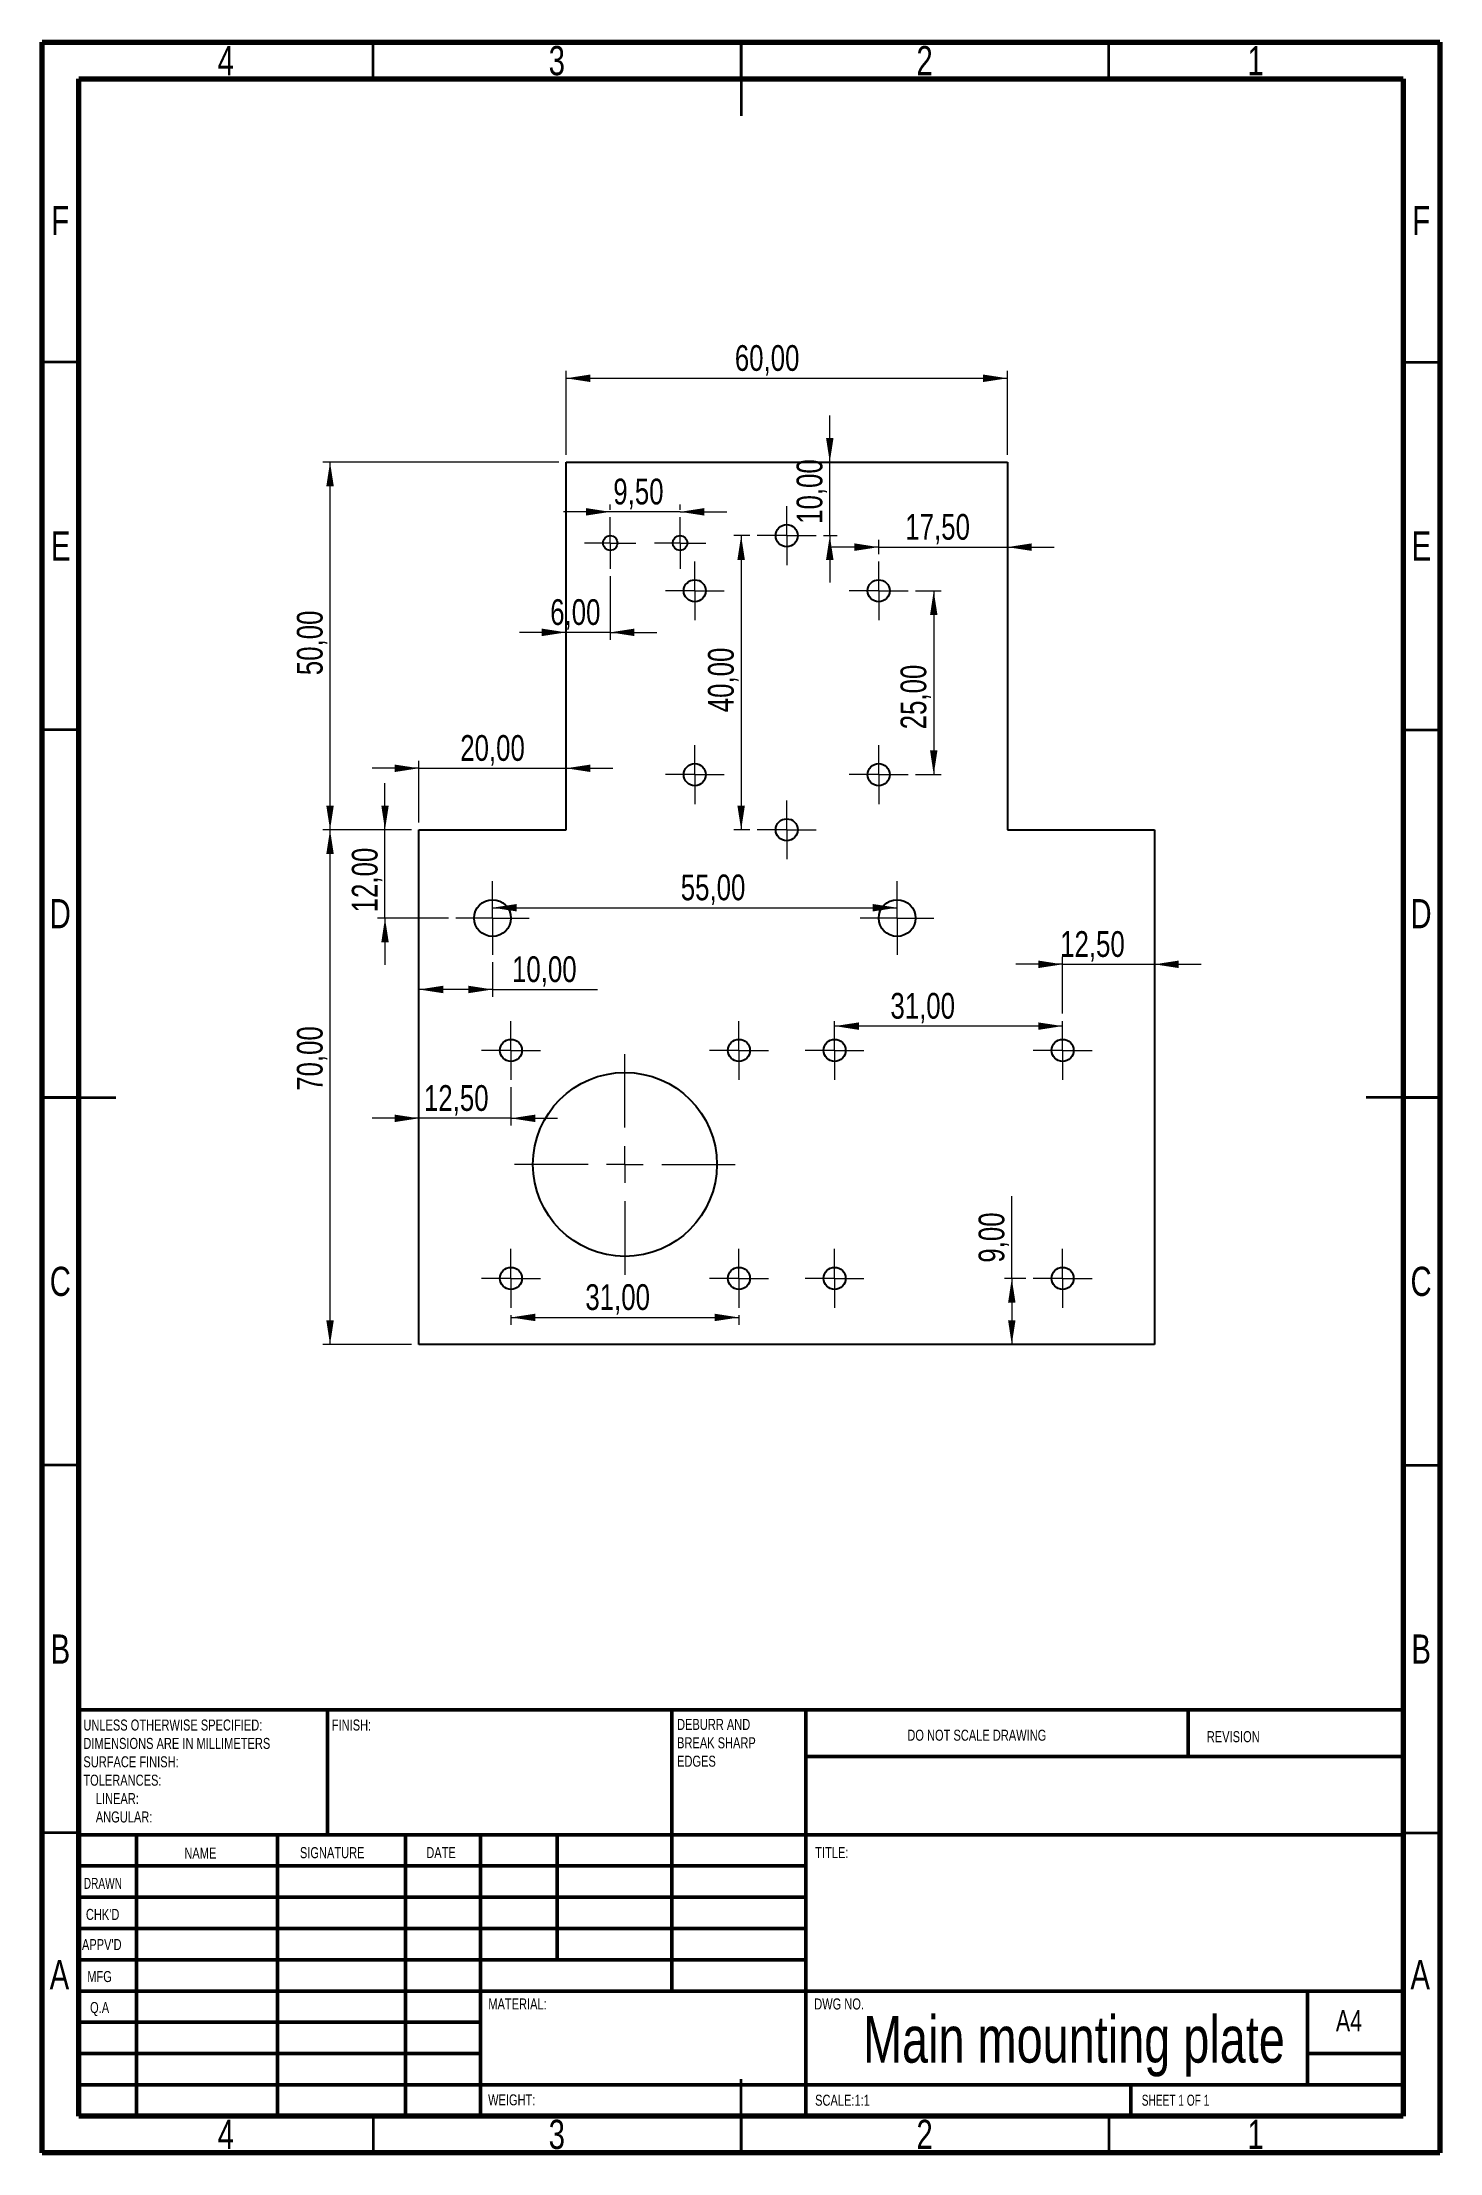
# Model space of a CAD drawing. Header units: millimetres. Extents: x 15 to 205, y 5 to 292.
import ezdxf

# ---------------------------------------------------------------- set-up
doc = ezdxf.new("R2010")
doc.units = ezdxf.units.MM
doc.styles.add('SLDTEXTSTYLE0', font='TXT', dxfattribs={"width": 0.75})
doc.styles.add('SLDTEXTSTYLE1', font='TXT', dxfattribs={"width": 0.686449})
doc.styles.add('SLDTEXTSTYLE2', font='TXT', dxfattribs={"width": 0.6875})
doc.dimstyles.new('SLDDIMSTYLE0', dxfattribs={"dimtxt": 3.5, "dimasz": 3.302, "dimexe": 0, "dimexo": 0.0625, "dimgap": 0.875, "dimtad": 1, "dimrnd": 1e-09, "dimzin": 12, "dimdsep": 46, "dimtxsty": 'SLDTEXTSTYLE0', "dimsah": 1, "dimcen": 0.09, "dimadec": 0, "dimazin": 3, "dimtfac": 1, "dimtofl": 0, "dimtmove": 0, "dimatfit": 3, "dimfxl": 1, "dimfrac": 2, "dimtolj": 1, "dimtzin": 12, "dimarcsym": 0})
doc.dimstyles.new('SLDDIMSTYLE1', dxfattribs={"dimtxt": 3.5, "dimasz": 3.302, "dimexe": 0, "dimexo": 0.0625, "dimgap": 0.875, "dimtad": 1, "dimrnd": 1e-09, "dimzin": 12, "dimdsep": 46, "dimtxsty": 'SLDTEXTSTYLE0', "dimsah": 1, "dimcen": 0.09, "dimadec": 0, "dimazin": 3, "dimtfac": 1, "dimtmove": 0, "dimatfit": 0, "dimfxl": 1, "dimfrac": 2, "dimtolj": 1, "dimtzin": 12, "dimarcsym": 0})

# ---------------------------------------------------------------- blocks, each defined once
blk = doc.blocks.new('SW_NOTE_0')
at = {"color": 0, "linetype": 'Continuous', "lineweight": 0, "char_height": 1.5, "attachment_point": 1, "style": 'SLDTEXTSTYLE0'}
for s, insert in [('UNLESS OTHERWISE SPECIFIED:', (0, 1.93)), ('DIMENSIONS ARE IN MILLIMETERS', (0, -0.57)), ('TOLERANCES:', (0, -5.57)), ('SURFACE FINISH:', (0, -3.07)), ('LINEAR:', (1.69, -8.07)), ('ANGULAR:', (1.69, -10.57))]:
    blk.add_mtext(s, dxfattribs=dict(at, insert=insert))
blk = doc.blocks.new('SW_NOTE_0_1')
at = {"color": 0, "linetype": 'Continuous', "lineweight": 0, "char_height": 1.5, "attachment_point": 1, "style": 'SLDTEXTSTYLE0'}
for s, insert in [('DEBURR AND', (0, 1.93)), ('BREAK SHARP', (0, -0.57)), ('EDGES', (0, -3.07))]:
    blk.add_mtext(s, dxfattribs=dict(at, insert=insert))
blk = doc.blocks.new('_D')
at = {"color": 7, "linetype": 'Continuous', "lineweight": 0}
for p, q in [((86.22, 235.9), (86.22, 247.3)), ((146.22, 235.9), (146.22, 247.3)), ((86.22, 246.3), (146.22, 246.3))]:
    blk.add_line(p, q, dxfattribs=at)
at = {"color": 7, "linetype": 'Continuous', "lineweight": 18}
for points in [[(86.22, 246.3), (89.52, 245.79), (89.52, 246.81)], [(146.22, 246.3), (142.92, 246.81), (142.92, 245.79)]]:
    blk.add_solid(points, dxfattribs=at)
at = {"color": 7, "linetype": 'Continuous', "lineweight": 18, "insert": (109.16, 250.81), "char_height": 3.5, "attachment_point": 1, "style": 'SLDTEXTSTYLE0'}
blk.add_mtext('60,00', dxfattribs=at)
blk = doc.blocks.new('_D_1')
at = {"color": 7, "linetype": 'Continuous', "lineweight": 0}
for p, q in [((85.22, 234.9), (53.13, 234.9)), ((54.13, 184.9), (54.13, 234.9)), ((65.22, 184.9), (53.13, 184.9))]:
    blk.add_line(p, q, dxfattribs=at)
at = {"color": 7, "linetype": 'Continuous', "lineweight": 18}
for points in [[(54.13, 234.9), (53.62, 231.6), (54.64, 231.6)], [(54.13, 184.9), (54.64, 188.2), (53.62, 188.2)]]:
    blk.add_solid(points, dxfattribs=at)
at = {"color": 7, "linetype": 'Continuous', "lineweight": 18, "insert": (49.62, 205.93), "char_height": 3.5, "attachment_point": 1, "rotation": 90, "style": 'SLDTEXTSTYLE0'}
blk.add_mtext('50,00', dxfattribs=at)
blk = doc.blocks.new('_D_2')
at = {"color": 7, "linetype": 'Continuous', "lineweight": 0}
for p, q in [((66.22, 193.27), (59.87, 193.27)), ((66.22, 185.9), (66.22, 194.27)), ((66.22, 193.27), (86.22, 193.27)), ((86.22, 193.27), (92.57, 193.27))]:
    blk.add_line(p, q, dxfattribs=at)
at = {"color": 7, "linetype": 'Continuous', "lineweight": 18}
for points in [[(66.22, 193.27), (62.92, 193.77), (62.92, 192.76)], [(86.22, 193.27), (89.52, 192.76), (89.52, 193.77)]]:
    blk.add_solid(points, dxfattribs=at)
at = {"color": 7, "linetype": 'Continuous', "lineweight": 18, "insert": (71.83, 197.78), "char_height": 3.5, "attachment_point": 1, "style": 'SLDTEXTSTYLE0'}
blk.add_mtext('20,00', dxfattribs=at)
blk = doc.blocks.new('_D_3')
at = {"color": 7, "linetype": 'Continuous', "lineweight": 0}
for p, q in [((65.22, 184.9), (53.13, 184.9)), ((54.13, 114.9), (54.13, 184.9)), ((65.22, 114.9), (53.13, 114.9))]:
    blk.add_line(p, q, dxfattribs=at)
at = {"color": 7, "linetype": 'Continuous', "lineweight": 18}
for points in [[(54.13, 184.9), (53.62, 181.6), (54.64, 181.6)], [(54.13, 114.9), (54.64, 118.2), (53.62, 118.2)]]:
    blk.add_solid(points, dxfattribs=at)
at = {"color": 7, "linetype": 'Continuous', "lineweight": 18, "insert": (49.62, 149.41), "char_height": 3.5, "attachment_point": 1, "rotation": 90, "style": 'SLDTEXTSTYLE0'}
blk.add_mtext('70,00', dxfattribs=at)
blk = doc.blocks.new('_D_4')
at = {"color": 7, "linetype": 'Continuous', "lineweight": 0}
for p, q in [((128.72, 222.4), (128.72, 224.34)), ((128.72, 223.34), (122.37, 223.34)), ((128.72, 223.34), (146.22, 223.34)), ((146.22, 223.34), (152.57, 223.34))]:
    blk.add_line(p, q, dxfattribs=at)
at = {"color": 7, "linetype": 'Continuous', "lineweight": 18}
for points in [[(128.72, 223.34), (125.42, 223.85), (125.42, 222.83)], [(146.22, 223.34), (149.52, 222.83), (149.52, 223.85)]]:
    blk.add_solid(points, dxfattribs=at)
at = {"color": 7, "linetype": 'Continuous', "lineweight": 18, "insert": (132.34, 227.85), "char_height": 3.5, "attachment_point": 1, "style": 'SLDTEXTSTYLE0'}
blk.add_mtext('17,50', dxfattribs=at)
blk = doc.blocks.new('_D_5')
at = {"color": 7, "linetype": 'Continuous', "lineweight": 0}
for p, q in [((122.07, 234.9), (122.07, 241.25)), ((122.07, 224.9), (122.07, 234.9)), ((121.22, 224.9), (123.07, 224.9)), ((122.07, 224.9), (122.07, 218.55))]:
    blk.add_line(p, q, dxfattribs=at)
at = {"color": 7, "linetype": 'Continuous', "lineweight": 18}
for points in [[(122.07, 234.9), (122.58, 238.2), (121.56, 238.2)], [(122.07, 224.9), (121.56, 221.6), (122.58, 221.6)]]:
    blk.add_solid(points, dxfattribs=at)
at = {"color": 7, "linetype": 'Continuous', "lineweight": 18, "insert": (117.56, 226.51), "char_height": 3.5, "attachment_point": 1, "rotation": 90, "style": 'SLDTEXTSTYLE0'}
blk.add_mtext('10,00', dxfattribs=at)
blk = doc.blocks.new('_D_6')
at = {"color": 7, "linetype": 'Continuous', "lineweight": 0}
for p, q in [((92.22, 219.4), (92.22, 210.75)), ((86.22, 211.75), (79.87, 211.75)), ((92.22, 211.75), (86.22, 211.75)), ((92.22, 211.75), (98.57, 211.75))]:
    blk.add_line(p, q, dxfattribs=at)
at = {"color": 7, "linetype": 'Continuous', "lineweight": 18}
for points in [[(86.22, 211.75), (82.92, 212.26), (82.92, 211.24)], [(92.22, 211.75), (95.52, 211.24), (95.52, 212.26)]]:
    blk.add_solid(points, dxfattribs=at)
at = {"color": 7, "linetype": 'Continuous', "lineweight": 18, "insert": (84.06, 216.26), "char_height": 3.5, "attachment_point": 1, "style": 'SLDTEXTSTYLE0'}
blk.add_mtext('6,00', dxfattribs=at)
blk = doc.blocks.new('_D_7')
at = {"color": 7, "linetype": 'Continuous', "lineweight": 0}
for p, q in [((92.22, 228.14), (85.87, 228.14)), ((92.22, 228.4), (92.22, 229.14)), ((101.72, 228.14), (92.22, 228.14)), ((101.72, 228.4), (101.72, 229.14)), ((101.72, 228.14), (108.07, 228.14))]:
    blk.add_line(p, q, dxfattribs=at)
at = {"color": 7, "linetype": 'Continuous', "lineweight": 18}
for points in [[(92.22, 228.14), (88.92, 228.65), (88.92, 227.63)], [(101.72, 228.14), (105.02, 227.63), (105.02, 228.65)]]:
    blk.add_solid(points, dxfattribs=at)
at = {"color": 7, "linetype": 'Continuous', "lineweight": 18, "insert": (92.64, 232.65), "char_height": 3.5, "attachment_point": 1, "style": 'SLDTEXTSTYLE0'}
blk.add_mtext('9,50', dxfattribs=at)
blk = doc.blocks.new('_D_8')
at = {"color": 7, "linetype": 'Continuous', "lineweight": 0}
for p, q in [((111.22, 224.9), (109.02, 224.9)), ((110.02, 224.9), (110.02, 184.9)), ((111.22, 184.9), (109.02, 184.9))]:
    blk.add_line(p, q, dxfattribs=at)
at = {"color": 7, "linetype": 'Continuous', "lineweight": 18}
for points in [[(110.02, 224.9), (109.51, 221.6), (110.53, 221.6)], [(110.02, 184.9), (110.53, 188.2), (109.51, 188.2)]]:
    blk.add_solid(points, dxfattribs=at)
at = {"color": 7, "linetype": 'Continuous', "lineweight": 18, "insert": (105.51, 200.89), "char_height": 3.5, "attachment_point": 1, "rotation": 90, "style": 'SLDTEXTSTYLE0'}
blk.add_mtext('40,00', dxfattribs=at)
blk = doc.blocks.new('_D_9')
at = {"color": 7, "linetype": 'Continuous', "lineweight": 0}
for p, q in [((133.72, 217.4), (137.2, 217.4)), ((136.2, 217.4), (136.2, 192.4)), ((133.72, 192.4), (137.2, 192.4))]:
    blk.add_line(p, q, dxfattribs=at)
at = {"color": 7, "linetype": 'Continuous', "lineweight": 18}
for points in [[(136.2, 217.4), (135.7, 214.1), (136.71, 214.1)], [(136.2, 192.4), (136.71, 195.7), (135.7, 195.7)]]:
    blk.add_solid(points, dxfattribs=at)
at = {"color": 7, "linetype": 'Continuous', "lineweight": 18, "insert": (131.69, 198.57), "char_height": 3.5, "attachment_point": 1, "rotation": 90, "style": 'SLDTEXTSTYLE0'}
blk.add_mtext('25,00', dxfattribs=at)
blk = doc.blocks.new('_D_10')
at = {"color": 7, "linetype": 'Continuous', "lineweight": 0}
for p, q in [((76.22, 166.9), (76.22, 162.19)), ((76.22, 163.19), (66.22, 163.19)), ((76.22, 163.19), (90.51, 163.19))]:
    blk.add_line(p, q, dxfattribs=at)
at = {"color": 7, "linetype": 'Continuous', "lineweight": 18}
for points in [[(66.22, 163.19), (69.52, 162.68), (69.52, 163.7)], [(76.22, 163.19), (72.92, 163.7), (72.92, 162.68)]]:
    blk.add_solid(points, dxfattribs=at)
at = {"color": 7, "linetype": 'Continuous', "lineweight": 18, "insert": (78.87, 167.7), "char_height": 3.5, "attachment_point": 1, "style": 'SLDTEXTSTYLE0'}
blk.add_mtext('10,00', dxfattribs=at)
blk = doc.blocks.new('_D_11')
at = {"color": 7, "linetype": 'Continuous', "lineweight": 0}
blk.add_line((76.22, 174.31), (131.22, 174.31), dxfattribs=at)
at = {"color": 7, "linetype": 'Continuous', "lineweight": 18}
for points in [[(76.22, 174.31), (79.52, 173.8), (79.52, 174.81)], [(131.22, 174.31), (127.92, 174.81), (127.92, 173.8)]]:
    blk.add_solid(points, dxfattribs=at)
at = {"color": 7, "linetype": 'Continuous', "lineweight": 18, "insert": (101.81, 178.82), "char_height": 3.5, "attachment_point": 1, "style": 'SLDTEXTSTYLE0'}
blk.add_mtext('55,00', dxfattribs=at)
blk = doc.blocks.new('_D_12')
at = {"color": 7, "linetype": 'Continuous', "lineweight": 0}
for p, q in [((61.6, 184.9), (61.6, 191.25)), ((65.22, 184.9), (60.6, 184.9)), ((61.6, 172.9), (61.6, 184.9)), ((70.22, 172.9), (60.6, 172.9)), ((61.6, 172.9), (61.6, 166.55))]:
    blk.add_line(p, q, dxfattribs=at)
at = {"color": 7, "linetype": 'Continuous', "lineweight": 18}
for points in [[(61.6, 184.9), (62.11, 188.2), (61.1, 188.2)], [(61.6, 172.9), (61.1, 169.6), (62.11, 169.6)]]:
    blk.add_solid(points, dxfattribs=at)
at = {"color": 7, "linetype": 'Continuous', "lineweight": 18, "insert": (57.09, 173.68), "char_height": 3.5, "attachment_point": 1, "rotation": 90, "style": 'SLDTEXTSTYLE0'}
blk.add_mtext('12,00', dxfattribs=at)
blk = doc.blocks.new('_D_13')
at = {"color": 7, "linetype": 'Continuous', "lineweight": 0}
for p, q in [((153.72, 166.61), (147.37, 166.61)), ((153.72, 159.9), (153.72, 167.61)), ((153.72, 166.61), (166.22, 166.61)), ((166.22, 166.61), (172.57, 166.61))]:
    blk.add_line(p, q, dxfattribs=at)
at = {"color": 7, "linetype": 'Continuous', "lineweight": 18}
for points in [[(153.72, 166.61), (150.42, 167.12), (150.42, 166.1)], [(166.22, 166.61), (169.52, 166.1), (169.52, 167.12)]]:
    blk.add_solid(points, dxfattribs=at)
at = {"color": 7, "linetype": 'Continuous', "lineweight": 18, "insert": (153.39, 171.12), "char_height": 3.5, "attachment_point": 1, "style": 'SLDTEXTSTYLE0'}
blk.add_mtext('12,50', dxfattribs=at)
blk = doc.blocks.new('_D_14')
at = {"color": 7, "linetype": 'Continuous', "lineweight": 0}
blk.add_line((153.72, 158.21), (122.72, 158.21), dxfattribs=at)
at = {"color": 7, "linetype": 'Continuous', "lineweight": 18}
for points in [[(122.72, 158.21), (126.02, 157.7), (126.02, 158.71)], [(153.72, 158.21), (150.42, 158.71), (150.42, 157.7)]]:
    blk.add_solid(points, dxfattribs=at)
at = {"color": 7, "linetype": 'Continuous', "lineweight": 18, "insert": (130.31, 162.72), "char_height": 3.5, "attachment_point": 1, "style": 'SLDTEXTSTYLE0'}
blk.add_mtext('31,00', dxfattribs=at)
blk = doc.blocks.new('_D_15')
at = {"color": 7, "linetype": 'Continuous', "lineweight": 0}
for p, q in [((78.72, 149.9), (78.72, 144.67)), ((66.22, 145.67), (59.87, 145.67)), ((78.72, 145.67), (66.22, 145.67)), ((78.72, 145.67), (85.07, 145.67))]:
    blk.add_line(p, q, dxfattribs=at)
at = {"color": 7, "linetype": 'Continuous', "lineweight": 18}
for points in [[(66.22, 145.67), (62.92, 146.17), (62.92, 145.16)], [(78.72, 145.67), (82.02, 145.16), (82.02, 146.17)]]:
    blk.add_solid(points, dxfattribs=at)
at = {"color": 7, "linetype": 'Continuous', "lineweight": 18, "insert": (66.9, 150.18), "char_height": 3.5, "attachment_point": 1, "style": 'SLDTEXTSTYLE0'}
blk.add_mtext('12,50', dxfattribs=at)
blk = doc.blocks.new('_D_16')
at = {"color": 7, "linetype": 'Continuous', "lineweight": 0}
for p, q in [((78.72, 118.9), (78.72, 117.59)), ((78.72, 118.59), (109.72, 118.59)), ((109.72, 118.9), (109.72, 117.59))]:
    blk.add_line(p, q, dxfattribs=at)
at = {"color": 7, "linetype": 'Continuous', "lineweight": 18}
for points in [[(78.72, 118.59), (82.02, 118.09), (82.02, 119.1)], [(109.72, 118.59), (106.42, 119.1), (106.42, 118.09)]]:
    blk.add_solid(points, dxfattribs=at)
at = {"color": 7, "linetype": 'Continuous', "lineweight": 18, "insert": (88.84, 123.11), "char_height": 3.5, "attachment_point": 1, "style": 'SLDTEXTSTYLE0'}
blk.add_mtext('31,00', dxfattribs=at)
blk = doc.blocks.new('_D_17')
at = {"color": 7, "linetype": 'Continuous', "lineweight": 0}
for p, q in [((146.81, 123.9), (146.81, 135.09)), ((148.72, 123.9), (145.81, 123.9)), ((146.81, 123.9), (146.81, 114.9))]:
    blk.add_line(p, q, dxfattribs=at)
at = {"color": 7, "linetype": 'Continuous', "lineweight": 18}
for points in [[(146.81, 123.9), (146.31, 120.6), (147.32, 120.6)], [(146.81, 114.9), (147.32, 118.2), (146.31, 118.2)]]:
    blk.add_solid(points, dxfattribs=at)
at = {"color": 7, "linetype": 'Continuous', "lineweight": 18, "insert": (142.3, 126.04), "char_height": 3.5, "attachment_point": 1, "rotation": 90, "style": 'SLDTEXTSTYLE0'}
blk.add_mtext('9,00', dxfattribs=at)
blk = doc.blocks.new('SW_CENTERMARKSYMBOL_0')
at = {"color": 0, "linetype": 'Continuous', "lineweight": 18}
for p, q in [((0, 2.5), (0, 4)), ((-2.5, 0), (-4, 0)), ((0, 0), (-2.5, 0)), ((0, 0), (0, 2.5)), ((0, 0), (0, -2.5)), ((0, 0), (2.5, 0)), ((2.5, 0), (4, 0)), ((0, -2.5), (0, -4))]:
    blk.add_line(p, q, dxfattribs=at)
blk = doc.blocks.new('SW_CENTERMARKSYMBOL_1')
at = {"color": 0, "linetype": 'Continuous', "lineweight": 18}
for p, q in [((0, 2.5), (0, 4)), ((-2.5, 0), (-4, 0)), ((0, 0), (-2.5, 0)), ((0, 0), (0, 2.5)), ((0, 0), (0, -2.5)), ((0, 0), (2.5, 0)), ((2.5, 0), (4, 0)), ((0, -2.5), (0, -4))]:
    blk.add_line(p, q, dxfattribs=at)
blk = doc.blocks.new('SW_CENTERMARKSYMBOL_2')
at = {"color": 0, "linetype": 'Continuous', "lineweight": 18}
for p, q in [((0, 2.5), (0, 4)), ((-2.5, 0), (-4, 0)), ((0, 0), (-2.5, 0)), ((0, 0), (0, 2.5)), ((0, 0), (0, -2.5)), ((0, 0), (2.5, 0)), ((2.5, 0), (4, 0)), ((0, -2.5), (0, -4))]:
    blk.add_line(p, q, dxfattribs=at)
blk = doc.blocks.new('SW_CENTERMARKSYMBOL_3')
at = {"color": 0, "linetype": 'Continuous', "lineweight": 18}
for p, q in [((0, 2.5), (0, 4)), ((-2.5, 0), (-4, 0)), ((0, 0), (-2.5, 0)), ((0, 0), (0, 2.5)), ((0, 0), (0, -2.5)), ((0, 0), (2.5, 0)), ((2.5, 0), (4, 0)), ((0, -2.5), (0, -4))]:
    blk.add_line(p, q, dxfattribs=at)
blk = doc.blocks.new('SW_CENTERMARKSYMBOL_4')
at = {"color": 0, "linetype": 'Continuous', "lineweight": 18}
for p, q in [((0, 2.5), (0, 4)), ((-2.5, 0), (-4, 0)), ((0, 0), (-2.5, 0)), ((0, 0), (0, 2.5)), ((0, 0), (0, -2.5)), ((0, 0), (2.5, 0)), ((2.5, 0), (4, 0)), ((0, -2.5), (0, -4))]:
    blk.add_line(p, q, dxfattribs=at)
blk = doc.blocks.new('SW_CENTERMARKSYMBOL_5')
at = {"color": 0, "linetype": 'Continuous', "lineweight": 18}
for p, q in [((0, 2.5), (0, 4)), ((-2.5, 0), (-4, 0)), ((0, 0), (-2.5, 0)), ((0, 0), (0, 2.5)), ((0, 0), (0, -2.5)), ((0, 0), (2.5, 0)), ((2.5, 0), (4, 0)), ((0, -2.5), (0, -4))]:
    blk.add_line(p, q, dxfattribs=at)
blk = doc.blocks.new('SW_CENTERMARKSYMBOL_6')
at = {"color": 0, "linetype": 'Continuous', "lineweight": 18}
for p, q in [((0, 2.5), (0, 4)), ((-2.5, 0), (-4, 0)), ((0, 0), (-2.5, 0)), ((0, 0), (0, 2.5)), ((0, 0), (0, -2.5)), ((0, 0), (2.5, 0)), ((2.5, 0), (4, 0)), ((0, -2.5), (0, -4))]:
    blk.add_line(p, q, dxfattribs=at)
blk = doc.blocks.new('SW_CENTERMARKSYMBOL_7')
at = {"color": 0, "linetype": 'Continuous', "lineweight": 18}
for p, q in [((0, 2.5), (0, 4)), ((-2.5, 0), (-4, 0)), ((0, 0), (-2.5, 0)), ((0, 0), (0, 2.5)), ((0, 0), (0, -2.5)), ((0, 0), (2.5, 0)), ((2.5, 0), (4, 0)), ((0, -2.5), (0, -4))]:
    blk.add_line(p, q, dxfattribs=at)
blk = doc.blocks.new('SW_CENTERMARKSYMBOL_8')
at = {"color": 0, "linetype": 'Continuous', "lineweight": 18}
for p, q in [((0, 2.5), (0, 4)), ((-2.5, 0), (-4, 0)), ((0, 0), (-2.5, 0)), ((0, 0), (0, 2.5)), ((0, 0), (0, -2.5)), ((0, 0), (2.5, 0)), ((2.5, 0), (4, 0)), ((0, -2.5), (0, -4))]:
    blk.add_line(p, q, dxfattribs=at)
blk = doc.blocks.new('SW_CENTERMARKSYMBOL_9')
at = {"color": 0, "linetype": 'Continuous', "lineweight": 18}
for p, q in [((0, 2.5), (0, 4)), ((-2.5, 0), (-4, 0)), ((0, 0), (-2.5, 0)), ((0, 0), (0, 2.5)), ((0, 0), (0, -2.5)), ((0, 0), (2.5, 0)), ((2.5, 0), (4, 0)), ((0, -2.5), (0, -4))]:
    blk.add_line(p, q, dxfattribs=at)
blk = doc.blocks.new('SW_CENTERMARKSYMBOL_10')
at = {"color": 0, "linetype": 'Continuous', "lineweight": 18}
for p, q in [((0, 2.5), (0, 4)), ((-2.5, 0), (-4, 0)), ((0, 0), (-2.5, 0)), ((0, 0), (0, 2.5)), ((0, 0), (0, -2.5)), ((0, 0), (2.5, 0)), ((2.5, 0), (4, 0)), ((0, -2.5), (0, -4))]:
    blk.add_line(p, q, dxfattribs=at)
blk = doc.blocks.new('SW_CENTERMARKSYMBOL_11')
at = {"color": 0, "linetype": 'Continuous', "lineweight": 18}
for p, q in [((0, 2.5), (0, 4)), ((-2.5, 0), (-4, 0)), ((0, 0), (-2.5, 0)), ((0, 0), (0, 2.5)), ((0, 0), (0, -2.5)), ((0, 0), (2.5, 0)), ((2.5, 0), (4, 0)), ((0, -2.5), (0, -4))]:
    blk.add_line(p, q, dxfattribs=at)
blk = doc.blocks.new('SW_CENTERMARKSYMBOL_12')
at = {"color": 0, "linetype": 'Continuous', "lineweight": 18}
for p, q in [((0, 2.5), (0, 4)), ((-2.5, 0), (-4, 0)), ((0, 0), (-2.5, 0)), ((0, 0), (0, 2.5)), ((0, 0), (0, -2.5)), ((0, 0), (2.5, 0)), ((2.5, 0), (4, 0)), ((0, -2.5), (0, -4))]:
    blk.add_line(p, q, dxfattribs=at)
blk = doc.blocks.new('SW_CENTERMARKSYMBOL_13')
at = {"color": 0, "linetype": 'Continuous', "lineweight": 18}
for p, q in [((0, 2.5), (0, 4)), ((-2.5, 0), (-4, 0)), ((0, 0), (-2.5, 0)), ((0, 0), (0, 2.5)), ((0, 0), (0, -2.5)), ((0, 0), (2.5, 0)), ((2.5, 0), (4, 0)), ((0, -2.5), (0, -4))]:
    blk.add_line(p, q, dxfattribs=at)
blk = doc.blocks.new('SW_CENTERMARKSYMBOL_14')
at = {"color": 0, "linetype": 'Continuous', "lineweight": 18}
for p, q in [((0, 5), (0, 15)), ((-5, 0), (-15, 0)), ((0, 0), (-2.5, 0)), ((0, 0), (0, 2.5)), ((0, 0), (0, -2.5)), ((0, 0), (2.5, 0)), ((5, 0), (15, 0)), ((0, -5), (0, -15))]:
    blk.add_line(p, q, dxfattribs=at)
blk = doc.blocks.new('SW_CENTERMARKSYMBOL_15')
at = {"color": 0, "linetype": 'Continuous', "lineweight": 18}
for p, q in [((0, 2.5), (0, 5)), ((-2.5, 0), (-5, 0)), ((0, 0), (-2.5, 0)), ((0, 0), (0, 2.5)), ((0, 0), (0, -2.5)), ((0, 0), (2.5, 0)), ((2.5, 0), (5, 0)), ((0, -2.5), (0, -5))]:
    blk.add_line(p, q, dxfattribs=at)
blk = doc.blocks.new('SW_CENTERMARKSYMBOL_16')
at = {"color": 0, "linetype": 'Continuous', "lineweight": 18}
for p, q in [((0, 2.5), (0, 5)), ((-2.5, 0), (-5, 0)), ((0, 0), (-2.5, 0)), ((0, 0), (0, 2.5)), ((0, 0), (0, -2.5)), ((0, 0), (2.5, 0)), ((2.5, 0), (5, 0)), ((0, -2.5), (0, -5))]:
    blk.add_line(p, q, dxfattribs=at)
blk = doc.blocks.new('SW_CENTERMARKSYMBOL_17')
at = {"color": 0, "linetype": 'Continuous', "lineweight": 18}
for p, q in [((0, 2.5), (0, 3.5)), ((-2.5, 0), (-3.5, 0)), ((0, 0), (-2.5, 0)), ((0, 0), (0, 2.5)), ((0, 0), (0, -2.5)), ((0, 0), (2.5, 0)), ((2.5, 0), (3.5, 0)), ((0, -2.5), (0, -3.5))]:
    blk.add_line(p, q, dxfattribs=at)
blk = doc.blocks.new('SW_CENTERMARKSYMBOL_18')
at = {"color": 0, "linetype": 'Continuous', "lineweight": 18}
for p, q in [((0, 2.5), (0, 3.5)), ((-2.5, 0), (-3.5, 0)), ((0, 0), (-2.5, 0)), ((0, 0), (0, 2.5)), ((0, 0), (0, -2.5)), ((0, 0), (2.5, 0)), ((2.5, 0), (3.5, 0)), ((0, -2.5), (0, -3.5))]:
    blk.add_line(p, q, dxfattribs=at)

msp = doc.modelspace()

# ---------------------------------------------------------------- linework, layer by layer
at = {"color": 7, "linetype": 'Continuous', "lineweight": 70}
for p, q in [((15, 5), (15, 292)), ((15, 292), (205, 292)), ((205, 292), (205, 5)), ((20, 10), (20, 287)), ((20, 287), (200, 287)), ((200, 287), (200, 10)), ((200, 10), (20, 10)), ((205, 5), (15, 5))]:
    msp.add_line(p, q, dxfattribs=at)
at = {"color": 7, "linetype": 'Continuous', "lineweight": 35}
for p, q in [((60, 287), (60, 292)), ((110, 292), (110, 282)), ((110, 287), (110, 292)), ((160, 287), (160, 292)), ((20, 248.5), (15, 248.5)), ((200, 248.5), (205, 248.5)), ((20, 198.5), (15, 198.5)), ((200, 198.5), (205, 198.5)), ((15, 148.5), (25, 148.5)), ((20, 148.5), (15, 148.5)), ((205, 148.5), (195, 148.5)), ((200, 148.5), (205, 148.5)), ((20, 98.5), (15, 98.5)), ((200, 98.5), (205, 98.5)), ((20, 48.5), (15, 48.5)), ((200, 48.5), (205, 48.5)), ((110, 5), (110, 15)), ((60, 10), (60, 5)), ((110, 10), (110, 5)), ((160, 10), (160, 5))]:
    msp.add_line(p, q, dxfattribs=at)
at = {"color": 7, "linetype": 'Continuous', "lineweight": 25}
for p, q in [((86.22, 234.901), (146.22, 234.901)), ((86.22, 184.901), (86.22, 234.901)), ((146.22, 234.901), (146.22, 184.901)), ((66.22, 184.901), (86.22, 184.901)), ((66.22, 114.901), (66.22, 184.901)), ((146.22, 184.901), (166.22, 184.901)), ((166.22, 184.901), (166.22, 114.901)), ((166.22, 114.901), (66.22, 114.901))]:
    msp.add_line(p, q, dxfattribs=at)
at = {"color": 7, "linetype": 'Continuous', "lineweight": 50}
for p, q in [((20, 65.25), (200, 65.25)), ((20, 65.25), (20, 10)), ((53.8, 48.25), (53.8, 65.25)), ((100.6, 65.25), (100.6, 27)), ((118.8, 65.25), (118.8, 10)), ((170.8, 58.875), (170.8, 65.25)), ((200, 58.875), (118.8, 58.875)), ((200, 48.25), (20, 48.25)), ((27.8, 48.25), (27.8, 10)), ((46.991, 48.25), (46.991, 10)), ((64.399, 48.25), (64.399, 10)), ((74.6, 10), (74.6, 48.25)), ((85, 31.25), (85, 48.25)), ((118.8, 44), (20, 44)), ((118.8, 39.75), (20, 39.75)), ((118.8, 35.5), (20, 35.5)), ((118.8, 31.25), (20, 31.25)), ((74.6, 27), (20, 27)), ((74.6, 27), (200, 27)), ((187, 14.25), (187, 27)), ((74.6, 22.75), (20, 22.75)), ((74.6, 18.5), (20, 18.5)), ((200, 18.5), (187, 18.5)), ((20, 14.25), (200, 14.25)), ((163, 10), (163, 14.25))]:
    msp.add_line(p, q, dxfattribs=at)
at = {"color": 7, "linetype": 'Continuous', "lineweight": 25}
for centre, radius in [((92.22, 223.901), 1), ((101.72, 223.901), 1), ((116.22, 224.901), 1.5), ((103.72, 217.401), 1.5), ((128.72, 217.401), 1.5), ((103.72, 192.401), 1.5), ((128.72, 192.401), 1.5), ((116.22, 184.901), 1.5), ((76.22, 172.901), 2.5), ((131.22, 172.901), 2.5), ((78.72, 154.901), 1.5), ((109.72, 154.901), 1.5), ((122.72, 154.901), 1.5), ((153.72, 154.901), 1.5), ((94.22, 139.401), 12.5), ((78.72, 123.901), 1.5), ((109.72, 123.901), 1.5), ((122.72, 123.901), 1.5), ((153.72, 123.901), 1.5)]:
    msp.add_circle(centre, radius, dxfattribs=at)

# ---------------------------------------------------------------- block references
at = {"color": 7, "linetype": 'Continuous', "lineweight": 0}
for name, p in [('SW_CENTERMARKSYMBOL_18', (92.22, 223.901)), ('SW_CENTERMARKSYMBOL_17', (101.72, 223.901)), ('SW_CENTERMARKSYMBOL_1', (116.22, 224.901)), ('SW_CENTERMARKSYMBOL_3', (103.72, 217.401)), ('SW_CENTERMARKSYMBOL_5', (128.72, 217.401)), ('SW_CENTERMARKSYMBOL_4', (103.72, 192.401)), ('SW_CENTERMARKSYMBOL_2', (128.72, 192.401)), ('SW_CENTERMARKSYMBOL_0', (116.22, 184.901)), ('SW_CENTERMARKSYMBOL_16', (76.22, 172.901)), ('SW_CENTERMARKSYMBOL_15', (131.22, 172.901)), ('SW_CENTERMARKSYMBOL_13', (78.72, 154.901)), ('SW_CENTERMARKSYMBOL_12', (109.72, 154.901)), ('SW_CENTERMARKSYMBOL_6', (122.72, 154.901)), ('SW_CENTERMARKSYMBOL_7', (153.72, 154.901)), ('SW_CENTERMARKSYMBOL_14', (94.22, 139.401)), ('SW_CENTERMARKSYMBOL_10', (78.72, 123.901)), ('SW_CENTERMARKSYMBOL_11', (109.72, 123.901)), ('SW_CENTERMARKSYMBOL_9', (122.72, 123.901)), ('SW_CENTERMARKSYMBOL_8', (153.72, 123.901)), ('SW_NOTE_0', (20.594, 61.987)), ('SW_NOTE_0_1', (101.309, 62.069))]:
    msp.add_blockref(name, p, dxfattribs=at)

# ---------------------------------------------------------------- texts
for s, insert, char_height, attachment_point, style in [('4', (39.96, 291.484), 3.969, 2, 'SLDTEXTSTYLE0'), ('3', (84.96, 291.484), 3.969, 2, 'SLDTEXTSTYLE0'), ('2', (134.96, 291.484), 3.969, 2, 'SLDTEXTSTYLE0'), ('1', (179.96, 291.484), 3.969, 2, 'SLDTEXTSTYLE0'), ('F', (17.458, 269.734), 3.969, 2, 'SLDTEXTSTYLE0'), ('F', (202.458, 269.734), 3.969, 2, 'SLDTEXTSTYLE0'), ('E', (17.508, 225.484), 3.969, 2, 'SLDTEXTSTYLE0'), ('E', (202.508, 225.484), 3.969, 2, 'SLDTEXTSTYLE0'), ('D', (17.453, 175.484), 3.969, 2, 'SLDTEXTSTYLE0'), ('D', (202.453, 175.484), 3.969, 2, 'SLDTEXTSTYLE0'), ('C', (17.459, 125.484), 3.969, 2, 'SLDTEXTSTYLE0'), ('C', (202.459, 125.484), 3.969, 2, 'SLDTEXTSTYLE0'), ('B', (17.471, 75.484), 3.969, 2, 'SLDTEXTSTYLE0'), ('B', (202.471, 75.484), 3.969, 2, 'SLDTEXTSTYLE0'), ('FINISH:', (54.371, 63.919), 1.5, 1, 'SLDTEXTSTYLE0'), ('DO NOT SCALE DRAWING', (132.615, 62.533), 1.5, 1, 'SLDTEXTSTYLE0'), ('REVISION', (173.328, 62.335), 1.5, 1, 'SLDTEXTSTYLE0'), ('NAME', (34.322, 46.501), 1.5, 1, 'SLDTEXTSTYLE0'), ('SIGNATURE', (50.034, 46.562), 1.5, 1, 'SLDTEXTSTYLE0'), ('DATE', (67.215, 46.576), 1.5, 1, 'SLDTEXTSTYLE0'), ('TITLE:', (120.09, 46.576), 1.5, 1, 'SLDTEXTSTYLE0'), ('DRAWN', (20.643, 42.385), 1.5, 1, 'SLDTEXTSTYLE1'), ("CHK'D", (20.939, 38.162), 1.5, 1, 'SLDTEXTSTYLE0'), ("APPV'D", (20.402, 34.066), 1.5, 1, 'SLDTEXTSTYLE0'), ('A', (17.34, 31.194), 3.969, 2, 'SLDTEXTSTYLE0'), ('MFG', (21.124, 29.716), 1.5, 1, 'SLDTEXTSTYLE0'), ('A', (202.34, 31.194), 3.969, 2, 'SLDTEXTSTYLE0'), ('MATERIAL:', (75.646, 25.986), 1.5, 1, 'SLDTEXTSTYLE0'), ('DWG NO.', (119.953, 25.986), 1.5, 1, 'SLDTEXTSTYLE0'), ('Q.A', (21.509, 25.505), 1.5, 1, 'SLDTEXTSTYLE0'), ('Main mounting plate', (155.265, 23.607), 6.35, 2, 'SLDTEXTSTYLE0'), ('A4', (190.871, 24.406), 2.9104, 1, 'SLDTEXTSTYLE0'), ('WEIGHT:', (75.618, 12.949), 1.4986, 1, 'SLDTEXTSTYLE0'), ('SCALE:1:1', (120.074, 12.9), 1.5, 1, 'SLDTEXTSTYLE0'), ('SHEET 1 OF 1', (164.478, 12.9), 1.5, 1, 'SLDTEXTSTYLE2'), ('4', (39.96, 9.484), 3.969, 2, 'SLDTEXTSTYLE0'), ('3', (84.96, 9.484), 3.969, 2, 'SLDTEXTSTYLE0'), ('2', (134.96, 9.484), 3.969, 2, 'SLDTEXTSTYLE0'), ('1', (179.96, 9.484), 3.969, 2, 'SLDTEXTSTYLE0')]:
    msp.add_mtext(s, dxfattribs=dict(at, insert=insert, char_height=char_height, attachment_point=attachment_point, style=style))

# ---------------------------------------------------------------- dimensions: what is measured, and where the dimension line sits
at = {"color": 7, "linetype": 'Continuous', "lineweight": 18}
for base, p1, p2, dimstyle, picture, middle in [((146.22, 246.3), (86.22, 234.901), (146.22, 234.901), 'SLDDIMSTYLE0', '_D', (114.979, 246.3)), ((86.22, 211.752), (92.22, 220.401), (86.22, 234.901), 'SLDDIMSTYLE1', '_D_6', (88.59, 211.752)), ((92.22, 228.137), (101.72, 227.401), (92.22, 227.401), 'SLDDIMSTYLE1', '_D_7', (97.163, 228.137)), ((146.22, 223.341), (128.72, 221.401), (146.22, 234.901), 'SLDDIMSTYLE1', '_D_4', (138.159, 223.341)), ((86.22, 193.267), (66.22, 184.901), (86.22, 184.901), 'SLDDIMSTYLE1', '_D_2', (77.653, 193.267)), ((66.22, 163.193), (76.22, 167.901), (66.22, 184.901), 'SLDDIMSTYLE0', '_D_10', (84.688, 163.193)), ((166.22, 166.612), (153.72, 158.901), (166.22, 184.901), 'SLDDIMSTYLE1', '_D_13', (159.21, 166.612)), ((131.22, 174.307), (76.22, 177.901), (131.22, 177.901), 'SLDDIMSTYLE0', '_D_11', (107.629, 174.307)), ((122.72, 158.205), (153.72, 158.901), (122.72, 158.901), 'SLDDIMSTYLE0', '_D_14', (136.126, 158.205)), ((66.22, 145.666), (78.72, 150.901), (66.22, 114.901), 'SLDDIMSTYLE1', '_D_15', (72.719, 145.666)), ((109.72, 118.593), (78.72, 119.901), (109.72, 119.901), 'SLDDIMSTYLE0', '_D_16', (94.662, 118.593))]:
    dim = msp.add_linear_dim(base=base, p1=p1, p2=p2, dimstyle=dimstyle, dxfattribs=at)
    dim.commit()
    dim.dimension.update_dxf_attribs({"geometry": picture, "text_midpoint": middle, "dimtype": 160})
for base, p1, p2, dimstyle, picture, middle in [((122.069, 234.901), (120.22, 224.901), (146.22, 234.901), 'SLDDIMSTYLE1', '_D_5', (122.069, 232.326)), ((54.129, 234.901), (66.22, 184.901), (86.22, 234.901), 'SLDDIMSTYLE0', '_D_1', (54.129, 211.752)), ((110.022, 184.901), (112.22, 224.901), (112.22, 184.901), 'SLDDIMSTYLE0', '_D_8', (110.022, 206.705)), ((136.204, 192.401), (132.72, 217.401), (132.72, 192.401), 'SLDDIMSTYLE1', '_D_9', (136.204, 204.388)), ((61.605, 184.901), (71.22, 172.901), (66.22, 184.901), 'SLDDIMSTYLE1', '_D_12', (61.605, 179.503)), ((54.129, 184.901), (66.22, 114.901), (66.22, 184.901), 'SLDDIMSTYLE0', '_D_3', (54.129, 155.231)), ((146.813, 114.901), (149.72, 123.901), (166.22, 114.901), 'SLDDIMSTYLE0', '_D_17', (146.813, 130.562))]:
    dim = msp.add_linear_dim(base=base, p1=p1, p2=p2, angle=90, dimstyle=dimstyle, dxfattribs=at)
    dim.commit()
    dim.dimension.update_dxf_attribs({"geometry": picture, "text_midpoint": middle, "dimtype": 160})

doc.saveas('drawing.dxf')
